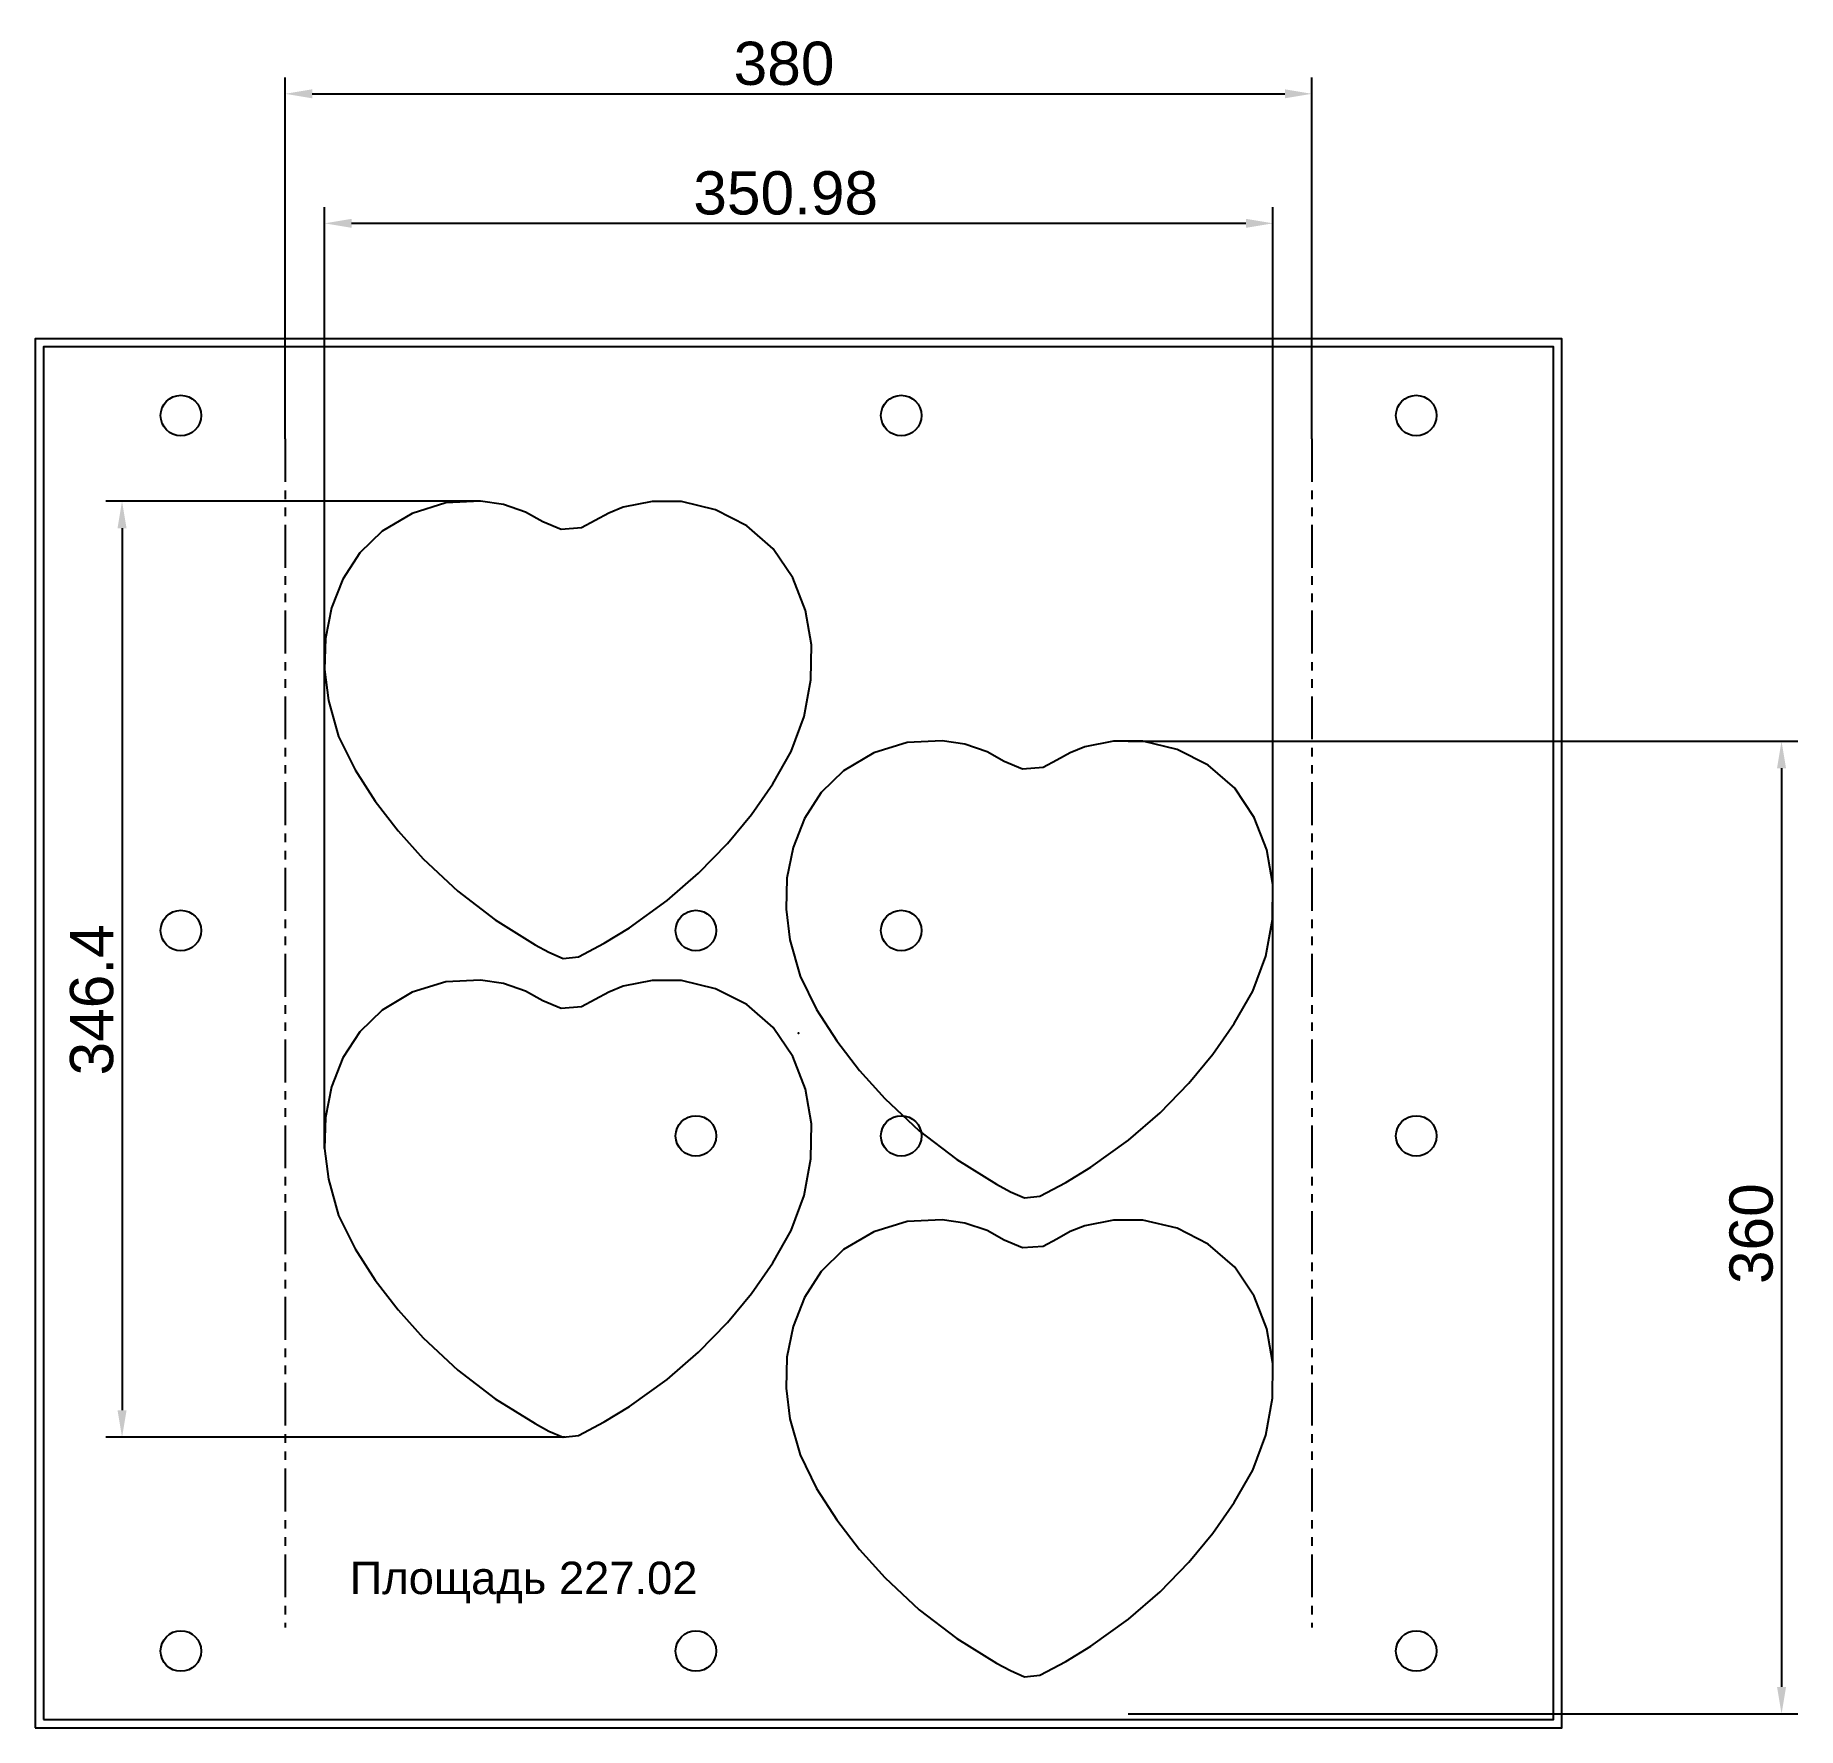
# Model space of a CAD drawing. Header units: millimetres. Extents: x 11 to 663, y 9 to 635.
import ezdxf

# ---------------------------------------------------------------- set-up
doc = ezdxf.new("R2010")
doc.units = ezdxf.units.MM
doc.linetypes.add('PHANTOM2', pattern=[31.75, 15.875, -3.175, 3.175, -3.175, 3.175, -3.175])
for name, color, linetype in [('AVBL_AREA', 2, 'Continuous'), ('BASE', 7, 'Continuous'), ('LAY_OUT', 7, 'Continuous')]:
    doc.layers.add(name, color=color, linetype=linetype)
doc.styles.get("Standard").update_dxf_attribs({"font": 'arial.ttf'})
doc.dimstyles.get("Standard").update_dxf_attribs({"dimscale": 0, "dimtxt": 16, "dimasz": 10, "dimexe": 6, "dimexo": 0, "dimgap": 3, "dimtad": 1, "dimdsep": 46, "dimtxsty": 'Standard', "dimcen": 10, "dimadec": 0, "dimazin": 0, "dimtfac": 1, "dimtmove": 0, "dimatfit": 3, "dimfxl": 1, "dimtolj": 1, "dimarcsym": 0})

# ---------------------------------------------------------------- blocks, each defined once
blk = doc.blocks.new('*D7')
at = {"layer": 'Defpoints', "color": 0}
for p in [(483.12, 613.51), (103.12, 485.77), (483.12, 485.77)]:
    blk.add_point(p, dxfattribs=at)
at = {"layer": 'LAY_OUT', "color": 0, "lineweight": -2}
for p, q in [((103.12, 485.77), (103.12, 619.51)), ((113.12, 613.51), (473.12, 613.51)), ((483.12, 485.77), (483.12, 619.51))]:
    blk.add_line(p, q, dxfattribs=at)
at = {"layer": 'LAY_OUT', "color": 0}
for points in [[(113.12, 615.17), (113.12, 611.84), (103.12, 613.51)], [(473.12, 611.84), (473.12, 615.17), (483.12, 613.51)]]:
    blk.add_solid(points, dxfattribs=at)
at = {"layer": 'LAY_OUT', "color": 0, "insert": (287.74, 624.68), "char_height": 16, "attachment_point": 5}
blk.add_mtext('\\A1;380', dxfattribs=at)
blk = doc.blocks.new('*D10')
at = {"layer": 'Defpoints', "color": 0}
for p in [(415.15, 373.95), (415.15, 13.95), (656.91, 13.95)]:
    blk.add_point(p, dxfattribs=at)
at = {"layer": 'LAY_OUT', "color": 0, "lineweight": -2}
for p, q in [((415.15, 373.95), (662.91, 373.95)), ((656.91, 363.95), (656.91, 23.95)), ((415.15, 13.95), (662.91, 13.95))]:
    blk.add_line(p, q, dxfattribs=at)
at = {"layer": 'LAY_OUT', "color": 0}
for points in [[(658.58, 363.95), (655.24, 363.95), (656.91, 373.95)], [(655.24, 23.95), (658.58, 23.95), (656.91, 13.95)]]:
    blk.add_solid(points, dxfattribs=at)
at = {"layer": 'LAY_OUT', "color": 0, "insert": (645.74, 191.69), "char_height": 16, "attachment_point": 5, "rotation": 90}
blk.add_mtext('\\A1;360', dxfattribs=at)
blk = doc.blocks.new('*D11')
at = {"layer": 'Defpoints', "color": 0}
for p in [(468.7, 565.58), (117.72, 223.21), (468.7, 143.71)]:
    blk.add_point(p, dxfattribs=at)
at = {"layer": 'LAY_OUT', "color": 0, "lineweight": -2}
for p, q in [((117.72, 223.21), (117.72, 571.58)), ((468.7, 143.71), (468.7, 571.58)), ((127.72, 565.58), (458.7, 565.58))]:
    blk.add_line(p, q, dxfattribs=at)
at = {"layer": 'LAY_OUT', "color": 0}
for points in [[(127.72, 567.24), (127.72, 563.91), (117.72, 565.58)], [(458.7, 563.91), (458.7, 567.24), (468.7, 565.58)]]:
    blk.add_solid(points, dxfattribs=at)
at = {"layer": 'LAY_OUT', "color": 0, "insert": (288.35, 576.74), "char_height": 16, "attachment_point": 5}
blk.add_mtext('\\A1;350.98', dxfattribs=at)
blk = doc.blocks.new('*D13')
at = {"layer": 'Defpoints', "color": 0}
for p in [(175.45, 462.74), (42.74, 116.34), (206.73, 116.34)]:
    blk.add_point(p, dxfattribs=at)
at = {"layer": 'LAY_OUT', "color": 0, "lineweight": -2}
for p, q in [((175.45, 462.74), (36.74, 462.74)), ((42.74, 452.74), (42.74, 126.34)), ((206.73, 116.34), (36.74, 116.34))]:
    blk.add_line(p, q, dxfattribs=at)
at = {"layer": 'LAY_OUT', "color": 0}
for points in [[(44.41, 452.74), (41.07, 452.74), (42.74, 462.74)], [(41.07, 126.34), (44.41, 126.34), (42.74, 116.34)]]:
    blk.add_solid(points, dxfattribs=at)
at = {"layer": 'LAY_OUT', "color": 0, "insert": (31.57, 278.21), "char_height": 16, "attachment_point": 5, "rotation": 90}
blk.add_mtext('\\A1;346.4', dxfattribs=at)

msp = doc.modelspace()

# ---------------------------------------------------------------- linework, layer by layer
at = {"color": 7, "linetype": 'Continuous', "flags": 128}
for points in [[(297.669, 396.673), (297.901, 409.606), (295.675, 422.357), (290.986, 434.426), (283.736, 445.158), (273.928, 453.671), (262.425, 459.569), (249.793, 462.585), (238.922, 462.646), (228.225, 460.506), (222.888, 458.353), (217.901, 455.552), (212.819, 452.878), (205.22, 452.307), (198.414, 455.145), (192.066, 458.703), (183.916, 461.521), (175.448, 462.743), (162.514, 462.107), (150.132, 458.256), (138.99, 451.693), (130.683, 443.65), (124.477, 433.95), (120.277, 423.232), (118.018, 411.946), (117.715, 400.445), (119.128, 389.033), (122.904, 375.696), (128.963, 363.292), (136.458, 351.718), (144.898, 340.734), (154.219, 330.37), (167, 318.439), (180.87, 307.809), (195.627, 298.619), (200.704, 295.894), (205.957, 293.574), (211.61, 294.195), (221.201, 299.253), (230.514, 304.913), (244.474, 314.969), (256.099, 325.059), (266.799, 336.083), (275.636, 346.807), (283.561, 358.108), (290.389, 370.086), (295.208, 383.076), (297.669, 396.673)], [(468.465, 308.006), (468.697, 320.938), (466.471, 333.689), (461.782, 345.758), (454.532, 356.491), (444.724, 365.003), (433.221, 370.902), (420.589, 373.917), (409.717, 373.978), (399.021, 371.838), (393.684, 369.685), (388.697, 366.885), (383.615, 364.211), (376.016, 363.64), (369.21, 366.477), (362.862, 370.036), (354.712, 372.854), (346.244, 374.075), (333.31, 373.439), (320.928, 369.589), (309.786, 363.025), (301.479, 354.983), (295.273, 345.283), (291.073, 334.565), (288.814, 323.278), (288.511, 311.777), (289.924, 300.365), (293.7, 287.028), (299.759, 274.624), (307.254, 263.05), (315.694, 252.067), (325.015, 241.702), (337.796, 229.771), (351.666, 219.142), (366.423, 209.952), (371.5, 207.226), (376.753, 204.906), (382.406, 205.528), (391.997, 210.585), (401.31, 216.245), (415.27, 226.301), (426.895, 236.391), (437.595, 247.416), (446.432, 258.14), (454.357, 269.441), (461.185, 281.419), (466.004, 294.408), (468.465, 308.006)], [(297.669, 219.441), (297.901, 232.373), (295.675, 245.124), (290.986, 257.194), (283.736, 267.926), (273.928, 276.438), (262.425, 282.337), (249.793, 285.353), (238.922, 285.414), (228.225, 283.273), (222.888, 281.12), (217.901, 278.32), (212.819, 275.646), (205.22, 275.075), (198.414, 277.912), (192.066, 281.471), (183.916, 284.289), (175.448, 285.51), (162.514, 284.874), (150.132, 281.024), (138.99, 274.46), (130.683, 266.418), (124.477, 256.718), (120.277, 246), (118.018, 234.713), (117.715, 223.212), (119.128, 211.8), (122.904, 198.463), (128.963, 186.059), (136.458, 174.485), (144.898, 163.502), (154.219, 153.137), (167, 141.206), (180.87, 130.577), (195.627, 121.387), (200.704, 118.661), (205.957, 116.341), (211.61, 116.963), (221.201, 122.02), (230.514, 127.68), (244.474, 137.736), (256.099, 147.826), (266.799, 158.851), (275.636, 169.575), (283.561, 180.876), (290.389, 192.854), (295.208, 205.843), (297.669, 219.441)], [(468.465, 130.773), (468.697, 143.706), (466.471, 156.457), (461.782, 168.526), (454.532, 179.258), (444.724, 187.771), (433.221, 193.669), (420.589, 196.685), (409.717, 196.746), (399.021, 194.606), (393.684, 192.453), (388.697, 189.652), (383.615, 186.978), (376.016, 186.407), (369.21, 189.244), (362.862, 192.803), (354.712, 195.621), (346.244, 196.843), (333.31, 196.206), (320.928, 192.356), (309.786, 185.792), (301.479, 177.75), (295.273, 168.05), (291.073, 157.332), (288.814, 146.046), (288.511, 134.544), (289.924, 123.132), (293.7, 109.796), (299.759, 97.392), (307.254, 85.817), (315.694, 74.834), (325.015, 64.469), (337.796, 52.539), (351.666, 41.909), (366.423, 32.719), (371.5, 29.994), (376.753, 27.674), (382.406, 28.295), (391.997, 33.353), (401.31, 39.013), (415.27, 49.069), (426.895, 59.159), (437.595, 70.183), (446.432, 80.907), (454.357, 92.208), (461.185, 104.186), (466.004, 117.176), (468.465, 130.773)]]:
    msp.add_lwpolyline(points, dxfattribs=at)
at = {"layer": 'AVBL_AREA'}
msp.add_lwpolyline([(13.717, 11.851), (572.517, 11.851), (572.517, 519.851), (13.717, 519.851)], close=True, dxfattribs=at)
at = {"layer": 'BASE'}
msp.add_lwpolyline([(10.617, 8.851), (575.617, 8.851), (575.617, 522.851), (10.617, 522.851)], close=True, dxfattribs=at)
for centre in [(64.517, 494.451), (331.117, 494.451), (521.717, 494.451), (64.517, 303.851), (331.117, 303.851), (255.117, 227.851), (521.717, 227.851), (64.517, 37.251), (255.117, 37.251), (521.717, 37.251)]:
    msp.add_circle(centre, 7.5, dxfattribs=at)
at = {"layer": 'BASE', "color": 7}
for centre in [(255.117, 303.851), (331.117, 227.851)]:
    msp.add_circle(centre, 7.5, dxfattribs=at)
at = {"layer": 'BASE'}
msp.add_point((293.117, 265.851), dxfattribs=at)
at = {"layer": 'LAY_OUT', "linetype": 'PHANTOM2'}
for p, q in [((103.117, 485.766), (103.117, 45.937)), ((483.117, 485.766), (483.117, 45.937))]:
    msp.add_line(p, q, dxfattribs=at)

# ---------------------------------------------------------------- texts
at = {"layer": 'LAY_OUT', "insert": (126.992, 70.31), "char_height": 12, "attachment_point": 1}
msp.add_mtext_dynamic_manual_height_columns('Площадь 227.02', width=185.64383, gutter_width=60, heights=[0], dxfattribs=at)

# ---------------------------------------------------------------- dimensions: what is measured, and where the dimension line sits
at = {"layer": 'LAY_OUT', "color": 1}
dim = msp.add_linear_dim(base=(483.117, 613.508), p1=(103.117, 485.766), p2=(483.117, 485.766), dimstyle='STANDARD', override={"dimscale": 1}, dxfattribs=at)
dim.commit()
dim.dimension.update_dxf_attribs({"geometry": '*D7', "text_midpoint": (287.739, 613.508), "dimtype": 160})
at = {"layer": 'LAY_OUT'}
dim = msp.add_linear_dim(base=(468.697, 565.576), p1=(117.715, 223.212), p2=(468.697, 143.706), dimstyle='STANDARD', override={"dimscale": 1, "dimlfac": 1}, dxfattribs=at)
dim.commit()
dim.dimension.update_dxf_attribs({"geometry": '*D11', "text_midpoint": (288.347, 565.576), "dimtype": 160})
dim = msp.add_linear_dim(base=(42.74, 116.341), p1=(175.448, 462.743), p2=(206.731, 116.341), angle=90, dimstyle='STANDARD', override={"dimscale": 1, "dimlfac": 1}, dxfattribs=at)
dim.commit()
dim.dimension.update_dxf_attribs({"geometry": '*D13', "text_midpoint": (42.74, 278.208), "dimtype": 160})
at = {"layer": 'LAY_OUT', "color": 1}
dim = msp.add_linear_dim(base=(656.908, 13.948), p1=(415.153, 373.948), p2=(415.153, 13.948), angle=90, dimstyle='STANDARD', override={"dimscale": 1, "dimlfac": 1}, dxfattribs=at)
dim.commit()
dim.dimension.update_dxf_attribs({"geometry": '*D10', "text_midpoint": (656.908, 191.687), "dimtype": 160})

doc.saveas('drawing.dxf')
